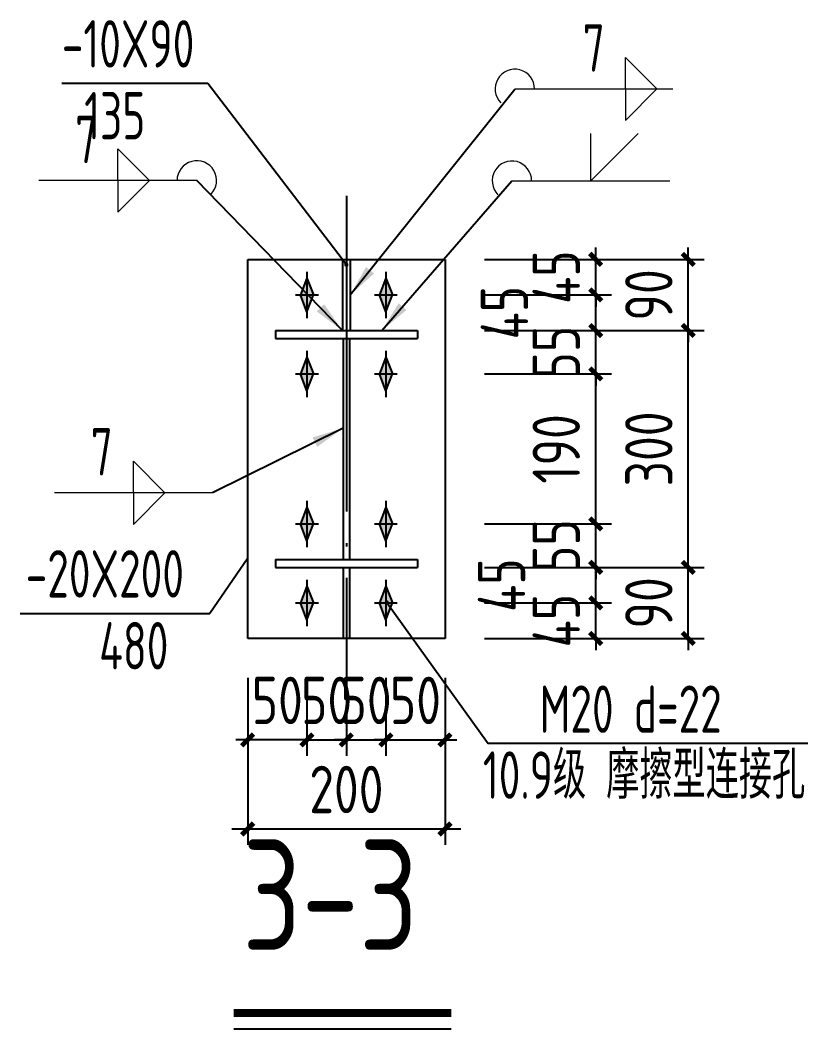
# Model space of a CAD drawing. Extents: x -89996 to 1006241, y -2176 to 440573.
# Drawn here: x 955122 to 960112, y 61709 to 68095 of the extents above; entities that cross this region are included whole.
import ezdxf
from ezdxf.enums import TextEntityAlignment as Align

# ---------------------------------------------------------------- set-up
doc = ezdxf.new("R2010")
doc.units = 0
doc.header["$LTSCALE"] = 1000
doc.header["$MEASUREMENT"] = 0
doc.linetypes.add('DOTE', pattern=[2.42, 2, -0.2, 0.02, -0.2])
for name, color, linetype in [('AXIS', 3, 'Continuous'), ('AXIS_DIM', 3, 'Continuous'), ('BOLT', 251, 'Continuous'), ('DOTE', 1, 'DOTE'), ('GL', 150, 'Continuous'), ('NUM', 7, 'Continuous'), ('PUB_DIM', 3, 'Continuous'), ('PZ', 202, 'Continuous'), ('TEXT', 7, 'Continuous')]:
    doc.layers.add(name, color=color, linetype=linetype)
for name, color, linetype, lineweight in [('Pkpm_焊缝标注', 9, 'Continuous', 18), ('Pkpm_钢板标注', 9, 'Continuous', 18), ('焊缝标注', 9, 'Continuous', 18)]:
    doc.layers.add(name, color=color, linetype=linetype, lineweight=lineweight)
doc.styles.get("Standard").update_dxf_attribs({"font": 'gbenor.shx', "bigfont": 'gbcbig.shx'})
doc.styles.add('TSSD_Dimension', font='Tssdeng.shx', dxfattribs={"width": 0.8, "bigfont": 'hztxt.shx'})
doc.styles.add('TSSD_Norm', font='tssdeng.shx', dxfattribs={"bigfont": 'hztxt.shx'})
doc.dimstyles.new('TSSD_20_100', dxfattribs={"dimtxt": 300, "dimasz": 75, "dimexe": 100, "dimexo": 250, "dimgap": 100, "dimtad": 1, "dimdec": 0, "dimlfac": 0.2, "dimzin": 0, "dimdsep": 46, "dimtxsty": 'TSSD_Dimension', "dimblk": 'ARCHTICK', "dimcen": 0, "dimdle": 100, "dimclrt": 7, "dimadec": 0, "dimazin": 0, "dimtfac": 1, "dimtdec": 0, "dimtix": 1, "dimtmove": 2, "dimatfit": 3, "dimfxl": 0, "dimtolj": 1, "dimtzin": 0, "dimarcsym": 0})
doc.dimstyles.new('TSSD_LEADER_STYLE_200.0', dxfattribs={"dimtxt": 0.18, "dimasz": 200, "dimexe": 0.18, "dimexo": 0.0625, "dimgap": 0.09, "dimtad": 0, "dimtih": 1, "dimtoh": 1, "dimdec": 4, "dimzin": 0, "dimdsep": 46, "dimtxsty": 'Standard', "dimcen": 0.09, "dimadec": 0, "dimazin": 0, "dimtfac": 1, "dimtdec": 4, "dimtofl": 0, "dimtmove": 0, "dimatfit": 3, "dimfxl": 0, "dimtolj": 1, "dimtzin": 0, "dimarcsym": 0})

# ---------------------------------------------------------------- blocks, each defined once
blk = doc.blocks.new('_ArchTick')
at = {"color": 0, "linetype": 'ByBlock', "const_width": 0.4}
blk.add_lwpolyline([(-0.5, -0.5), (0.5, 0.5)], dxfattribs=at)
blk = doc.blocks.new('*D987')
at = {"layer": 'AXIS_DIM', "color": 0, "lineweight": -2, "transparency": 16777216}
for p, q in [((958768.2, 64805.5), (958768.2, 65955.5)), ((958063.8, 65855.5), (958868.2, 65855.5)), ((958063.8, 64905.5), (958868.2, 64905.5))]:
    blk.add_line(p, q, dxfattribs=at)
at = {"layer": 'Defpoints', "color": 0, "transparency": 16777216}
for p in [(957813.8, 65855.5), (958768.2, 65855.5), (957813.8, 64905.5)]:
    blk.add_point(p, dxfattribs=at)
at = {"layer": 'AXIS_DIM', "color": 0, "lineweight": -2, "transparency": 16777216, "xscale": 75, "yscale": 75, "zscale": 75}
for p, rotation in [((958768.2, 65855.5), 90), ((958768.2, 64905.5), 270)]:
    blk.add_blockref('_ArchTick', p, dxfattribs=dict(at, rotation=rotation))
at = {"layer": 'AXIS_DIM', "color": 7, "transparency": 16777216, "insert": (958518.2, 65380.5), "char_height": 300, "attachment_point": 5, "rotation": 90, "style": 'TSSD_Dimension'}
blk.add_mtext('\\A1;190', dxfattribs=at)
blk = doc.blocks.new('*D988')
at = {"layer": 'AXIS_DIM', "color": 0, "lineweight": -2, "transparency": 16777216}
for p, q in [((958768.2, 64305.5), (958768.2, 64730.5)), ((958063.8, 64630.5), (958868.2, 64630.5)), ((958063.8, 64405.5), (958868.2, 64405.5))]:
    blk.add_line(p, q, dxfattribs=at)
at = {"layer": 'Defpoints', "color": 0, "transparency": 16777216}
for p in [(957813.8, 64630.5), (958768.2, 64630.5), (957813.8, 64405.5)]:
    blk.add_point(p, dxfattribs=at)
at = {"layer": 'AXIS_DIM', "color": 0, "lineweight": -2, "transparency": 16777216, "xscale": 75, "yscale": 75, "zscale": 75}
for p, rotation in [((958768.2, 64630.5), 90), ((958768.2, 64405.5), 270)]:
    blk.add_blockref('_ArchTick', p, dxfattribs=dict(at, rotation=rotation))
at = {"layer": 'AXIS_DIM', "color": 7, "transparency": 16777216, "insert": (958171.8, 64518), "char_height": 300, "attachment_point": 5, "rotation": 90, "style": 'TSSD_Dimension'}
blk.add_mtext('\\A1;45', dxfattribs=at)
blk = doc.blocks.new('*D989')
at = {"layer": 'AXIS_DIM', "color": 0, "lineweight": -2, "transparency": 16777216}
for p, q in [((958768.2, 64905.5), (958768.2, 64980.5)), ((958063.8, 64905.5), (958868.2, 64905.5)), ((958768.2, 64630.5), (958768.2, 64905.5)), ((958063.8, 64630.5), (958868.2, 64630.5)), ((958768.2, 64630.5), (958768.2, 64555.5))]:
    blk.add_line(p, q, dxfattribs=at)
at = {"layer": 'Defpoints', "color": 0, "transparency": 16777216}
for p in [(957813.8, 64905.5), (958768.2, 64905.5), (957813.8, 64630.5)]:
    blk.add_point(p, dxfattribs=at)
at = {"layer": 'AXIS_DIM', "color": 0, "lineweight": -2, "transparency": 16777216, "xscale": 75, "yscale": 75, "zscale": 75}
for p, rotation in [((958768.2, 64905.5), 270), ((958768.2, 64630.5), 90)]:
    blk.add_blockref('_ArchTick', p, dxfattribs=dict(at, rotation=rotation))
at = {"layer": 'AXIS_DIM', "color": 7, "transparency": 16777216, "insert": (958518.2, 64768), "char_height": 300, "attachment_point": 5, "rotation": 90, "style": 'TSSD_Dimension'}
blk.add_mtext('\\A1;55', dxfattribs=at)
blk = doc.blocks.new('*D990')
at = {"layer": 'AXIS_DIM', "color": 0, "lineweight": -2, "transparency": 16777216}
for p, q in [((958768.2, 66130.5), (958768.2, 66205.5)), ((958063.8, 66130.5), (958868.2, 66130.5)), ((958768.2, 65855.5), (958768.2, 66130.5)), ((958063.8, 65855.5), (958868.2, 65855.5)), ((958768.2, 65855.5), (958768.2, 65780.5))]:
    blk.add_line(p, q, dxfattribs=at)
at = {"layer": 'Defpoints', "color": 0, "transparency": 16777216}
for p in [(957813.8, 66130.5), (958768.2, 66130.5), (957813.8, 65855.5)]:
    blk.add_point(p, dxfattribs=at)
at = {"layer": 'AXIS_DIM', "color": 0, "lineweight": -2, "transparency": 16777216, "xscale": 75, "yscale": 75, "zscale": 75}
for p, rotation in [((958768.2, 66130.5), 270), ((958768.2, 65855.5), 90)]:
    blk.add_blockref('_ArchTick', p, dxfattribs=dict(at, rotation=rotation))
at = {"layer": 'AXIS_DIM', "color": 7, "transparency": 16777216, "insert": (958518.2, 65993), "char_height": 300, "attachment_point": 5, "rotation": 90, "style": 'TSSD_Dimension'}
blk.add_mtext('\\A1;55', dxfattribs=at)
blk = doc.blocks.new('*D991')
at = {"layer": 'AXIS_DIM', "color": 0, "lineweight": -2, "transparency": 16777216}
for p, q in [((958768.2, 66030.5), (958768.2, 66455.5)), ((958063.8, 66355.5), (958868.2, 66355.5)), ((958063.8, 66130.5), (958868.2, 66130.5))]:
    blk.add_line(p, q, dxfattribs=at)
at = {"layer": 'Defpoints', "color": 0, "transparency": 16777216}
for p in [(957813.8, 66355.5), (958768.2, 66355.5), (957813.8, 66130.5)]:
    blk.add_point(p, dxfattribs=at)
at = {"layer": 'AXIS_DIM', "color": 0, "lineweight": -2, "transparency": 16777216, "xscale": 75, "yscale": 75, "zscale": 75}
for p, rotation in [((958768.2, 66355.5), 90), ((958768.2, 66130.5), 270)]:
    blk.add_blockref('_ArchTick', p, dxfattribs=dict(at, rotation=rotation))
at = {"layer": 'AXIS_DIM', "color": 7, "transparency": 16777216, "insert": (958189.8, 66243), "char_height": 300, "attachment_point": 5, "rotation": 90, "style": 'TSSD_Dimension'}
blk.add_mtext('\\A1;45', dxfattribs=at)
blk = doc.blocks.new('*D992')
at = {"layer": 'AXIS_DIM', "color": 0, "lineweight": -2, "transparency": 16777216}
for p, q in [((958768.2, 66580.5), (958768.2, 66655.5)), ((958063.8, 66580.5), (958868.2, 66580.5)), ((958768.2, 66355.5), (958768.2, 66580.5)), ((958063.8, 66355.5), (958868.2, 66355.5)), ((958768.2, 66355.5), (958768.2, 66280.5))]:
    blk.add_line(p, q, dxfattribs=at)
at = {"layer": 'Defpoints', "color": 0, "transparency": 16777216}
for p in [(957813.8, 66580.5), (958768.2, 66580.5), (957813.8, 66355.5)]:
    blk.add_point(p, dxfattribs=at)
at = {"layer": 'AXIS_DIM', "color": 0, "lineweight": -2, "transparency": 16777216, "xscale": 75, "yscale": 75, "zscale": 75}
for p, rotation in [((958768.2, 66580.5), 270), ((958768.2, 66355.5), 90)]:
    blk.add_blockref('_ArchTick', p, dxfattribs=dict(at, rotation=rotation))
at = {"layer": 'AXIS_DIM', "color": 7, "transparency": 16777216, "insert": (958518.2, 66468), "char_height": 300, "attachment_point": 5, "rotation": 90, "style": 'TSSD_Dimension'}
blk.add_mtext('\\A1;45', dxfattribs=at)
blk = doc.blocks.new('*D993')
at = {"layer": 'AXIS_DIM', "color": 0, "lineweight": -2, "transparency": 16777216}
for p, q in [((959354.7, 64630.5), (959354.7, 64705.5)), ((958263.8, 64630.5), (959454.7, 64630.5)), ((959354.7, 64180.5), (959354.7, 64630.5)), ((958263.8, 64180.5), (959454.7, 64180.5)), ((959354.7, 64180.5), (959354.7, 64105.5))]:
    blk.add_line(p, q, dxfattribs=at)
at = {"layer": 'Defpoints', "color": 0, "transparency": 16777216}
for p in [(958013.8, 64630.5), (959354.7, 64630.5), (958013.8, 64180.5)]:
    blk.add_point(p, dxfattribs=at)
at = {"layer": 'AXIS_DIM', "color": 0, "lineweight": -2, "transparency": 16777216, "xscale": 75, "yscale": 75, "zscale": 75}
for p, rotation in [((959354.7, 64630.5), 270), ((959354.7, 64180.5), 90)]:
    blk.add_blockref('_ArchTick', p, dxfattribs=dict(at, rotation=rotation))
at = {"layer": 'AXIS_DIM', "color": 7, "transparency": 16777216, "insert": (959104.7, 64405.5), "char_height": 300, "attachment_point": 5, "rotation": 90, "style": 'TSSD_Dimension'}
blk.add_mtext('\\A1;90', dxfattribs=at)
blk = doc.blocks.new('*D994')
at = {"layer": 'AXIS_DIM', "color": 0, "lineweight": -2, "transparency": 16777216}
for p, q in [((959354.7, 64530.5), (959354.7, 66230.5)), ((958263.8, 66130.5), (959454.7, 66130.5)), ((958263.8, 64630.5), (959454.7, 64630.5))]:
    blk.add_line(p, q, dxfattribs=at)
at = {"layer": 'Defpoints', "color": 0, "transparency": 16777216}
for p in [(958013.8, 66130.5), (959354.7, 66130.5), (958013.8, 64630.5)]:
    blk.add_point(p, dxfattribs=at)
at = {"layer": 'AXIS_DIM', "color": 0, "lineweight": -2, "transparency": 16777216, "xscale": 75, "yscale": 75, "zscale": 75}
for p, rotation in [((959354.7, 66130.5), 90), ((959354.7, 64630.5), 270)]:
    blk.add_blockref('_ArchTick', p, dxfattribs=dict(at, rotation=rotation))
at = {"layer": 'AXIS_DIM', "color": 7, "transparency": 16777216, "insert": (959104.7, 65380.5), "char_height": 300, "attachment_point": 5, "rotation": 90, "style": 'TSSD_Dimension'}
blk.add_mtext('\\A1;300', dxfattribs=at)
blk = doc.blocks.new('*D995')
at = {"layer": 'AXIS_DIM', "color": 0, "lineweight": -2, "transparency": 16777216}
for p, q in [((959354.7, 66580.5), (959354.7, 66655.5)), ((958263.8, 66580.5), (959454.7, 66580.5)), ((959354.7, 66130.5), (959354.7, 66580.5)), ((958263.8, 66130.5), (959454.7, 66130.5)), ((959354.7, 66130.5), (959354.7, 66055.5))]:
    blk.add_line(p, q, dxfattribs=at)
at = {"layer": 'Defpoints', "color": 0, "transparency": 16777216}
for p in [(958013.8, 66580.5), (959354.7, 66580.5), (958013.8, 66130.5)]:
    blk.add_point(p, dxfattribs=at)
at = {"layer": 'AXIS_DIM', "color": 0, "lineweight": -2, "transparency": 16777216, "xscale": 75, "yscale": 75, "zscale": 75}
for p, rotation in [((959354.7, 66580.5), 270), ((959354.7, 66130.5), 90)]:
    blk.add_blockref('_ArchTick', p, dxfattribs=dict(at, rotation=rotation))
at = {"layer": 'AXIS_DIM', "color": 7, "transparency": 16777216, "insert": (959104.7, 66355.5), "char_height": 300, "attachment_point": 5, "rotation": 90, "style": 'TSSD_Dimension'}
blk.add_mtext('\\A1;90', dxfattribs=at)
blk = doc.blocks.new('*D996')
at = {"layer": 'AXIS', "color": 0, "lineweight": -2, "transparency": 16777216}
for p, q in [((956938.8, 63930.5), (956938.8, 63438.1)), ((957188.8, 63930.5), (957188.8, 63438.1)), ((956938.8, 63538.1), (956863.8, 63538.1)), ((956938.8, 63538.1), (957188.8, 63538.1)), ((957188.8, 63538.1), (957263.8, 63538.1))]:
    blk.add_line(p, q, dxfattribs=at)
at = {"layer": 'Defpoints', "color": 0, "transparency": 16777216}
for p in [(956938.8, 64180.5), (957188.8, 64180.5), (957188.8, 63538.1)]:
    blk.add_point(p, dxfattribs=at)
at = {"layer": 'AXIS', "color": 0, "lineweight": -2, "transparency": 16777216, "xscale": 75, "yscale": 75, "zscale": 75}
blk.add_blockref('_ArchTick', (956938.8, 63538.1), dxfattribs=at)
at = {"layer": 'AXIS', "color": 0, "lineweight": -2, "transparency": 16777216, "xscale": 75, "yscale": 75, "zscale": 75, "rotation": 180}
blk.add_blockref('_ArchTick', (957188.8, 63538.1), dxfattribs=at)
at = {"layer": 'AXIS', "color": 7, "transparency": 16777216, "insert": (957063.8, 63788.1), "char_height": 300, "attachment_point": 5, "style": 'TSSD_Dimension'}
blk.add_mtext('\\A1;50', dxfattribs=at)
blk = doc.blocks.new('*D997')
at = {"layer": 'AXIS', "color": 0, "lineweight": -2, "transparency": 16777216}
for p, q in [((957188.8, 63930.5), (957188.8, 63438.1)), ((957438.8, 63930.5), (957438.8, 63438.1)), ((957188.8, 63538.1), (957113.8, 63538.1)), ((957188.8, 63538.1), (957438.8, 63538.1)), ((957438.8, 63538.1), (957513.8, 63538.1))]:
    blk.add_line(p, q, dxfattribs=at)
at = {"layer": 'Defpoints', "color": 0, "transparency": 16777216}
for p in [(957188.8, 64180.5), (957438.8, 64180.5), (957438.8, 63538.1)]:
    blk.add_point(p, dxfattribs=at)
at = {"layer": 'AXIS', "color": 0, "lineweight": -2, "transparency": 16777216, "xscale": 75, "yscale": 75, "zscale": 75}
blk.add_blockref('_ArchTick', (957188.8, 63538.1), dxfattribs=at)
at = {"layer": 'AXIS', "color": 0, "lineweight": -2, "transparency": 16777216, "xscale": 75, "yscale": 75, "zscale": 75, "rotation": 180}
blk.add_blockref('_ArchTick', (957438.8, 63538.1), dxfattribs=at)
at = {"layer": 'AXIS', "color": 7, "transparency": 16777216, "insert": (957313.8, 63788.1), "char_height": 300, "attachment_point": 5, "style": 'TSSD_Dimension'}
blk.add_mtext('\\A1;50', dxfattribs=at)
blk = doc.blocks.new('*D998')
at = {"layer": 'AXIS_DIM', "color": 0, "lineweight": -2, "transparency": 16777216}
for p, q in [((958768.2, 64405.5), (958768.2, 64480.5)), ((958063.8, 64405.5), (958868.2, 64405.5)), ((958768.2, 64180.5), (958768.2, 64405.5)), ((958063.8, 64180.5), (958868.2, 64180.5)), ((958768.2, 64180.5), (958768.2, 64105.5))]:
    blk.add_line(p, q, dxfattribs=at)
at = {"layer": 'Defpoints', "color": 0, "transparency": 16777216}
for p in [(957813.8, 64405.5), (958768.2, 64405.5), (957813.8, 64180.5)]:
    blk.add_point(p, dxfattribs=at)
at = {"layer": 'AXIS_DIM', "color": 0, "lineweight": -2, "transparency": 16777216, "xscale": 75, "yscale": 75, "zscale": 75}
for p, rotation in [((958768.2, 64405.5), 270), ((958768.2, 64180.5), 90)]:
    blk.add_blockref('_ArchTick', p, dxfattribs=dict(at, rotation=rotation))
at = {"layer": 'AXIS_DIM', "color": 7, "transparency": 16777216, "insert": (958518.2, 64293), "char_height": 300, "attachment_point": 5, "rotation": 90, "style": 'TSSD_Dimension'}
blk.add_mtext('\\A1;45', dxfattribs=at)
blk = doc.blocks.new('*D999')
at = {"layer": 'AXIS_DIM', "color": 0, "lineweight": -2, "transparency": 16777216}
for p, q in [((956563.8, 63930.5), (956563.8, 63438.1)), ((956938.8, 63930.5), (956938.8, 63438.1)), ((956563.8, 63538.1), (956488.8, 63538.1)), ((956938.8, 63538.1), (956563.8, 63538.1)), ((956938.8, 63538.1), (957013.8, 63538.1))]:
    blk.add_line(p, q, dxfattribs=at)
at = {"layer": 'Defpoints', "color": 0, "transparency": 16777216}
for p in [(956563.8, 64180.5), (956938.8, 64180.5), (956563.8, 63538.1)]:
    blk.add_point(p, dxfattribs=at)
at = {"layer": 'AXIS_DIM', "color": 0, "lineweight": -2, "transparency": 16777216, "xscale": 75, "yscale": 75, "zscale": 75}
blk.add_blockref('_ArchTick', (956563.8, 63538.1), dxfattribs=at)
at = {"layer": 'AXIS_DIM', "color": 0, "lineweight": -2, "transparency": 16777216, "xscale": 75, "yscale": 75, "zscale": 75, "rotation": 180}
blk.add_blockref('_ArchTick', (956938.8, 63538.1), dxfattribs=at)
at = {"layer": 'AXIS_DIM', "color": 7, "transparency": 16777216, "insert": (956751.3, 63788.1), "char_height": 300, "attachment_point": 5, "style": 'TSSD_Dimension'}
blk.add_mtext('\\A1;50', dxfattribs=at)
blk = doc.blocks.new('*D1000')
at = {"layer": 'AXIS_DIM', "color": 0, "lineweight": -2, "transparency": 16777216}
for p, q in [((957438.8, 63930.5), (957438.8, 63438.1)), ((957813.8, 63930.5), (957813.8, 63438.1)), ((957438.8, 63538.1), (957363.8, 63538.1)), ((957438.8, 63538.1), (957813.8, 63538.1)), ((957813.8, 63538.1), (957888.8, 63538.1))]:
    blk.add_line(p, q, dxfattribs=at)
at = {"layer": 'Defpoints', "color": 0, "transparency": 16777216}
for p in [(957438.8, 64180.5), (957813.8, 64180.5), (957813.8, 63538.1)]:
    blk.add_point(p, dxfattribs=at)
at = {"layer": 'AXIS_DIM', "color": 0, "lineweight": -2, "transparency": 16777216, "xscale": 75, "yscale": 75, "zscale": 75}
blk.add_blockref('_ArchTick', (957438.8, 63538.1), dxfattribs=at)
at = {"layer": 'AXIS_DIM', "color": 0, "lineweight": -2, "transparency": 16777216, "xscale": 75, "yscale": 75, "zscale": 75, "rotation": 180}
blk.add_blockref('_ArchTick', (957813.8, 63538.1), dxfattribs=at)
at = {"layer": 'AXIS_DIM', "color": 7, "transparency": 16777216, "insert": (957626.3, 63788.1), "char_height": 300, "attachment_point": 5, "style": 'TSSD_Dimension'}
blk.add_mtext('\\A1;50', dxfattribs=at)
blk = doc.blocks.new('*D1001')
at = {"layer": 'AXIS_DIM', "color": 0, "lineweight": -2, "transparency": 16777216}
for p, q in [((956563.8, 63930.5), (956563.8, 62874.2)), ((957813.8, 63930.5), (957813.8, 62874.2)), ((956463.8, 62974.2), (957913.8, 62974.2))]:
    blk.add_line(p, q, dxfattribs=at)
at = {"layer": 'Defpoints', "color": 0, "transparency": 16777216}
for p in [(956563.8, 64180.5), (957813.8, 64180.5), (957813.8, 62974.2)]:
    blk.add_point(p, dxfattribs=at)
at = {"layer": 'AXIS_DIM', "color": 0, "lineweight": -2, "transparency": 16777216, "xscale": 75, "yscale": 75, "zscale": 75, "rotation": 180}
blk.add_blockref('_ArchTick', (956563.8, 62974.2), dxfattribs=at)
at = {"layer": 'AXIS_DIM', "color": 0, "lineweight": -2, "transparency": 16777216, "xscale": 75, "yscale": 75, "zscale": 75}
blk.add_blockref('_ArchTick', (957813.8, 62974.2), dxfattribs=at)
at = {"layer": 'AXIS_DIM', "color": 7, "transparency": 16777216, "insert": (957188.8, 63224.2), "char_height": 300, "attachment_point": 5, "style": 'TSSD_Dimension'}
blk.add_mtext('\\A1;200', dxfattribs=at)

msp = doc.modelspace()

# ---------------------------------------------------------------- hatches: boundary and pattern name
at = {"layer": 'BOLT'}
h = msp.add_hatch(color=256, dxfattribs=at)
h.paths.add_polyline_path([(956897.63, 66355.52), (956938.79, 66355.52), (956938.79, 66462.04)])
h.paths.add_polyline_path([(956938.79, 66462.04), (956938.79, 66355.52), (956979.96, 66355.52)])
h.paths.add_polyline_path([(956979.96, 66355.52), (956938.79, 66355.52), (956938.79, 66249)])
h.paths.add_polyline_path([(956938.79, 66355.52), (956897.63, 66355.52), (956938.79, 66249)])
h = msp.add_hatch(color=256, dxfattribs=at)
h.paths.add_polyline_path([(957397.63, 66355.52), (957438.79, 66355.52), (957438.79, 66462.04)])
h.paths.add_polyline_path([(957438.79, 66462.04), (957438.79, 66355.52), (957479.96, 66355.52)])
h.paths.add_polyline_path([(957479.96, 66355.52), (957438.79, 66355.52), (957438.79, 66249)])
h.paths.add_polyline_path([(957438.79, 66355.52), (957397.63, 66355.52), (957438.79, 66249)])
h = msp.add_hatch(color=256, dxfattribs=at)
h.paths.add_polyline_path([(956897.63, 65855.52), (956938.79, 65855.52), (956938.79, 65962.04)])
h.paths.add_polyline_path([(956938.79, 65962.04), (956938.79, 65855.52), (956979.96, 65855.52)])
h.paths.add_polyline_path([(956979.96, 65855.52), (956938.79, 65855.52), (956938.79, 65749)])
h.paths.add_polyline_path([(956938.79, 65855.52), (956897.63, 65855.52), (956938.79, 65749)])
h = msp.add_hatch(color=256, dxfattribs=at)
h.paths.add_polyline_path([(957397.63, 65855.52), (957438.79, 65855.52), (957438.79, 65962.04)])
h.paths.add_polyline_path([(957438.79, 65962.04), (957438.79, 65855.52), (957479.96, 65855.52)])
h.paths.add_polyline_path([(957479.96, 65855.52), (957438.79, 65855.52), (957438.79, 65749)])
h.paths.add_polyline_path([(957438.79, 65855.52), (957397.63, 65855.52), (957438.79, 65749)])
h = msp.add_hatch(color=256, dxfattribs=at)
h.paths.add_polyline_path([(956897.63, 64905.52), (956938.79, 64905.52), (956938.79, 65012.04)])
h.paths.add_polyline_path([(956938.79, 65012.04), (956938.79, 64905.52), (956979.96, 64905.52)])
h.paths.add_polyline_path([(956979.96, 64905.52), (956938.79, 64905.52), (956938.79, 64799)])
h.paths.add_polyline_path([(956938.79, 64905.52), (956897.63, 64905.52), (956938.79, 64799)])
h = msp.add_hatch(color=256, dxfattribs=at)
h.paths.add_polyline_path([(957397.63, 64905.52), (957438.79, 64905.52), (957438.79, 65012.04)])
h.paths.add_polyline_path([(957438.79, 65012.04), (957438.79, 64905.52), (957479.96, 64905.52)])
h.paths.add_polyline_path([(957479.96, 64905.52), (957438.79, 64905.52), (957438.79, 64799)])
h.paths.add_polyline_path([(957438.79, 64905.52), (957397.63, 64905.52), (957438.79, 64799)])
h = msp.add_hatch(color=256, dxfattribs=at)
h.paths.add_polyline_path([(956897.63, 64405.52), (956938.79, 64405.52), (956938.79, 64512.04)])
h.paths.add_polyline_path([(956938.79, 64512.04), (956938.79, 64405.52), (956979.96, 64405.52)])
h.paths.add_polyline_path([(956979.96, 64405.52), (956938.79, 64405.52), (956938.79, 64299)])
h.paths.add_polyline_path([(956938.79, 64405.52), (956897.63, 64405.52), (956938.79, 64299)])
h = msp.add_hatch(color=256, dxfattribs=at)
h.paths.add_polyline_path([(957397.63, 64405.52), (957438.79, 64405.52), (957438.79, 64512.04)])
h.paths.add_polyline_path([(957438.79, 64512.04), (957438.79, 64405.52), (957479.96, 64405.52)])
h.paths.add_polyline_path([(957479.96, 64405.52), (957438.79, 64405.52), (957438.79, 64299)])
h.paths.add_polyline_path([(957438.79, 64405.52), (957397.63, 64405.52), (957438.79, 64299)])

# ---------------------------------------------------------------- linework, layer by layer
for p, q in [((956938.79, 66502.02), (956938.79, 66209.03)), ((957438.79, 66502.02), (957438.79, 66209.03)), ((956938.79, 66462.04), (956897.63, 66355.52)), ((956938.79, 66462.04), (956979.96, 66355.52)), ((957438.79, 66462.04), (957397.63, 66355.52)), ((957438.79, 66462.04), (957479.96, 66355.52)), ((956866.14, 66355.52), (957011.45, 66355.52)), ((956938.79, 66249), (956897.63, 66355.52)), ((956938.79, 66249), (956979.96, 66355.52)), ((957366.14, 66355.52), (957511.45, 66355.52)), ((957438.79, 66249), (957397.63, 66355.52)), ((957438.79, 66249), (957479.96, 66355.52)), ((956938.79, 66002.02), (956938.79, 65709.03)), ((957438.79, 66002.02), (957438.79, 65709.03)), ((956938.79, 65962.04), (956897.63, 65855.52)), ((956938.79, 65962.04), (956979.96, 65855.52)), ((957438.79, 65962.04), (957397.63, 65855.52)), ((957438.79, 65962.04), (957479.96, 65855.52)), ((956866.14, 65855.52), (957011.45, 65855.52)), ((956938.79, 65749), (956897.63, 65855.52)), ((956938.79, 65749), (956979.96, 65855.52)), ((957366.14, 65855.52), (957511.45, 65855.52)), ((957438.79, 65749), (957397.63, 65855.52)), ((957438.79, 65749), (957479.96, 65855.52)), ((956938.79, 65052.02), (956938.79, 64759.03)), ((957438.79, 65052.02), (957438.79, 64759.03)), ((956938.79, 65012.04), (956897.63, 64905.52)), ((956938.79, 65012.04), (956979.96, 64905.52)), ((957438.79, 65012.04), (957397.63, 64905.52)), ((957438.79, 65012.04), (957479.96, 64905.52)), ((956866.14, 64905.52), (957011.45, 64905.52)), ((956938.79, 64799), (956897.63, 64905.52)), ((956938.79, 64799), (956979.96, 64905.52)), ((957366.14, 64905.52), (957511.45, 64905.52)), ((957438.79, 64799), (957397.63, 64905.52)), ((957438.79, 64799), (957479.96, 64905.52)), ((956938.79, 64512.04), (956897.63, 64405.52)), ((956938.79, 64552.02), (956938.79, 64259.03)), ((956938.79, 64512.04), (956979.96, 64405.52)), ((957438.79, 64512.04), (957397.63, 64405.52)), ((957438.79, 64552.02), (957438.79, 64259.03)), ((957438.79, 64512.04), (957479.96, 64405.52)), ((956866.14, 64405.52), (957011.45, 64405.52)), ((956938.79, 64299), (956897.63, 64405.52)), ((956938.79, 64299), (956979.96, 64405.52)), ((957366.14, 64405.52), (957511.45, 64405.52)), ((957438.79, 64299), (957397.63, 64405.52)), ((957438.79, 64299), (957479.96, 64405.52))]:
    msp.add_line(p, q, dxfattribs=at)
at = {"layer": 'DOTE'}
msp.add_line((957188.79, 66983.44), (957188.79, 63924.24), dxfattribs=at)
at = {"layer": 'GL'}
for p, q in [((956738.79, 66130.52), (957638.79, 66130.52)), ((956738.79, 66130.52), (956738.79, 66080.52)), ((957638.79, 66130.52), (957638.79, 66080.52)), ((956738.79, 66080.52), (957638.79, 66080.52)), ((957168.79, 66080.52), (957168.79, 64680.52)), ((957208.79, 66080.52), (957208.79, 64680.52)), ((956738.79, 64680.52), (956738.79, 64630.52)), ((956738.79, 64680.52), (957638.79, 64680.52)), ((957638.79, 64680.52), (957638.79, 64630.52)), ((956738.79, 64630.52), (957638.79, 64630.52))]:
    msp.add_line(p, q, dxfattribs=at)
at = {"layer": 'NUM', "const_width": 50}
msp.add_lwpolyline([(956474.94, 61808.72), (957853.4, 61808.72)], dxfattribs=at)
at = {"layer": 'NUM'}
msp.add_lwpolyline([(956474.94, 61708.72), (957853.4, 61708.72)], dxfattribs=at)
at = {"layer": 'Pkpm_焊缝标注', "linetype": 'Continuous'}
for p, q in [((958955.84, 67859.67), (959155.84, 67659.67)), ((958955.84, 67659.67), (958955.84, 67859.67)), ((958255.84, 67659.67), (959255.84, 67659.67)), ((958955.84, 67459.67), (959155.84, 67659.67)), ((958955.84, 67659.67), (958955.84, 67459.67)), ((958737.33, 67078.71), (958737.33, 67378.71)), ((958737.33, 67078.71), (959037.33, 67378.71)), ((955941.28, 67080.06), (955741.28, 67280.06)), ((955741.28, 67080.06), (955741.28, 67280.06)), ((956241.28, 67080.06), (955241.28, 67080.06)), ((955941.28, 67080.06), (955741.28, 66880.06)), ((955741.28, 67080.06), (955741.28, 66880.06)), ((958237.33, 67078.71), (959237.33, 67078.71)), ((956039.38, 65102.67), (955839.38, 65302.67)), ((955839.38, 65102.67), (955839.38, 65302.67)), ((956339.38, 65102.67), (955339.38, 65102.67)), ((956039.38, 65102.67), (955839.38, 64902.67)), ((955839.38, 65102.67), (955839.38, 64902.67))]:
    msp.add_line(p, q, dxfattribs=at)
for centre, start, end in [((958255.84, 67659.67), 0, 224.977188), ((956241.28, 67080.06), 314.93158, 180), ((958237.33, 67078.71), 0, 224.977188)]:
    msp.add_arc(centre, 125, start, end, dxfattribs=at)
at = {"layer": 'PUB_DIM'}
for p, q in [((956312.09, 67695.22), (955386.54, 67695.22)), ((957188.79, 66546.68), (956312.09, 67695.22)), ((956563.79, 64688.3), (956323.35, 64339.42)), ((957444.62, 64408.76), (958086.55, 63514.64)), ((955122.47, 64339.42), (956323.35, 64339.42)), ((960111.81, 63514.64), (958086.55, 63514.64))]:
    msp.add_line(p, q, dxfattribs=at)
at = {"layer": 'PUB_DIM', "const_width": 13.33}
for points in [[(957193.46, 66541.91, 1), (957184.13, 66551.44, 1)], [(957441.38, 64414.59, 1), (957447.86, 64402.93, 1)]]:
    msp.add_lwpolyline(points, format="xyb", close=True, dxfattribs=at)
at = {"layer": 'PZ'}
for p, q in [((956563.79, 66580.52), (957813.79, 66580.52)), ((956563.79, 64180.52), (956563.79, 66580.52)), ((957163.79, 66580.52), (957163.79, 66130.52)), ((957213.79, 66580.52), (957213.79, 66130.52)), ((957813.79, 66580.52), (957813.79, 64180.52)), ((957168.79, 64630.52), (957168.79, 64180.52)), ((957208.79, 64630.52), (957208.79, 64180.52)), ((957813.79, 64180.52), (956563.79, 64180.52))]:
    msp.add_line(p, q, dxfattribs=at)

# ---------------------------------------------------------------- texts
at = {"layer": 'NUM', "style": 'TSSD_Norm', "width": 0.8}
msp.add_text('3-3', height=700, dxfattribs=at).set_placement((956528.79, 61997.07), align=Align.BOTTOM_LEFT)
at = {"layer": 'Pkpm_钢板标注', "style": 'TSSD_Dimension', "width": 0.7}
for p in [(958755.84, 67679.68, 5), (955541.28, 67100.07, 5), (955639.38, 65122.68, 5)]:
    msp.add_text('7', height=300, dxfattribs=at).set_placement(p, align=Align.BOTTOM_CENTER)
at = {"layer": 'TEXT', "style": 'TSSD_Norm', "width": 0.7}
for s, p in [('-10X90', (955386.54, 67795.22)), ('135', (955528.33, 67340.22)), ('-20X200', (955157.64, 64439.42)), ('480', (955622.68, 63984.42)), ('M20 d=22 ', (958412.27, 63582.88)), ('10.9级 摩擦型连接孔', (958053.48, 63165.31))]:
    msp.add_text(s, height=300, dxfattribs=at).set_placement(p)

# ---------------------------------------------------------------- dimensions: what is measured, and where the dimension line sits
at = {"layer": 'AXIS'}
for p1, p2, picture, middle in [((956938.79, 64180.52), (957188.79, 64180.52), '*D996', (957063.79, 63788.11)), ((957188.79, 64180.52), (957438.79, 64180.52), '*D997', (957313.79, 63788.11))]:
    dim = msp.add_aligned_dim(p1=p1, p2=p2, distance=-642.41, dimstyle='TSSD_20_100', dxfattribs=at)
    dim.commit()
    dim.dimension.update_dxf_attribs({"geometry": picture, "text_midpoint": middle})
at = {"layer": 'AXIS_DIM'}
for p1, p2, distance, picture, middle in [((957813.79, 66355.52), (957813.79, 66580.52), -954.36, '*D992', (958518.15, 66468.02)), ((958013.79, 66130.52), (958013.79, 66580.52), -1340.87, '*D995', (959104.67, 66355.52)), ((958013.79, 64630.52), (958013.79, 66130.52), -1340.87, '*D994', (959104.67, 65380.52)), ((957813.79, 65855.52), (957813.79, 66130.52), -954.36, '*D990', (958518.15, 65993.02)), ((957813.79, 64905.52), (957813.79, 65855.52), -954.36, '*D987', (958518.15, 65380.52)), ((957813.79, 64630.52), (957813.79, 64905.52), -954.36, '*D989', (958518.15, 64768.02)), ((958013.79, 64180.52), (958013.79, 64630.52), -1340.87, '*D993', (959104.67, 64405.52)), ((957813.79, 64180.52), (957813.79, 64405.52), -954.36, '*D998', (958518.15, 64293.02))]:
    dim = msp.add_aligned_dim(p1=p1, p2=p2, distance=distance, dimstyle='TSSD_20_100', dxfattribs=at)
    dim.commit()
    dim.dimension.update_dxf_attribs({"geometry": picture, "text_midpoint": middle})
for base, p1, p2, picture, middle in [((958768.15, 66355.52), (957813.79, 66130.52), (957813.79, 66355.52), '*D991', (958189.85, 66243.02)), ((958768.15, 64630.52), (957813.79, 64405.52), (957813.79, 64630.52), '*D988', (958171.76, 64518.02))]:
    dim = msp.add_linear_dim(base=base, p1=p1, p2=p2, angle=90, dimstyle='TSSD_20_100', dxfattribs=at)
    dim.commit()
    dim.dimension.update_dxf_attribs({"geometry": picture, "text_midpoint": middle, "dimtype": 129})
for base, p1, p2, text, picture, middle in [((957813.79, 62974.22), (956563.79, 64180.52), (957813.79, 64180.52), '200', '*D1001', (957188.79, 63224.22)), ((956563.79, 63538.11), (956938.79, 64180.52), (956563.79, 64180.52), '50', '*D999', (956751.29, 63788.11)), ((957813.79, 63538.11), (957438.79, 64180.52), (957813.79, 64180.52), '50', '*D1000', (957626.29, 63788.11))]:
    dim = msp.add_linear_dim(base=base, p1=p1, p2=p2, text=text, dimstyle='TSSD_20_100', dxfattribs=at)
    dim.commit()
    dim.dimension.update_dxf_attribs({"geometry": picture, "text_midpoint": middle})

# ---------------------------------------------------------------- leaders
at = {"layer": '焊缝标注'}
for points in [[(957213.79, 66355.52), (958255.15, 67658.59)], [(957163.79, 66130.52), (956241.28, 67080.06)], [(957413.46, 66130.52), (958236.63, 67077.63)], [(957168.79, 65512.29), (956340.07, 65102.67)]]:
    msp.add_leader(points, dimstyle='TSSD_LEADER_STYLE_200.0', dxfattribs=at)

doc.saveas('drawing.dxf')
